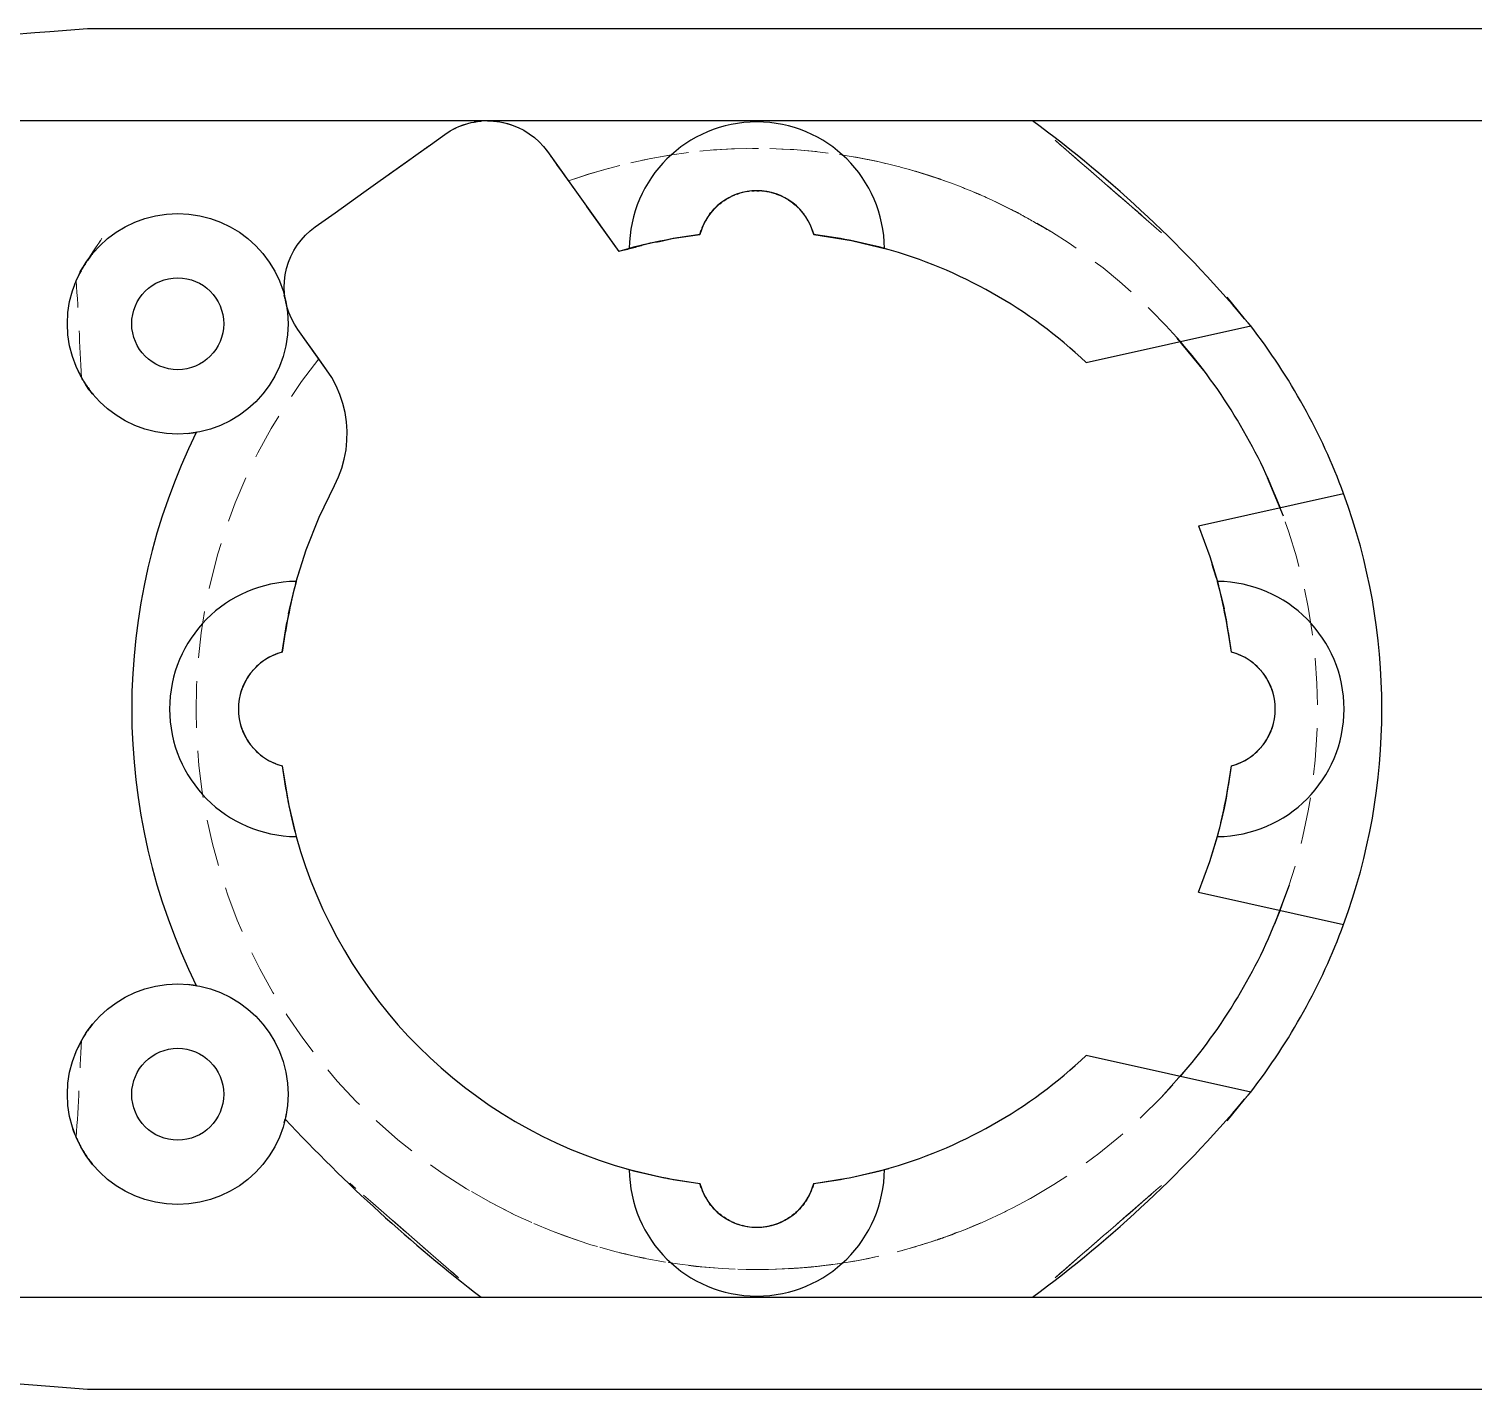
# Model space of a CAD drawing. Header units: millimetres. Extents: x -176 to 23, y -19 to 19.
# Drawn here: x -133.6 to -94.32, y -18.5 to 18.5 of the extents above; entities that cross this region are included whole.
import ezdxf

# ---------------------------------------------------------------- set-up
doc = ezdxf.new("R2010")
doc.units = ezdxf.units.MM
doc.linetypes.add('HIDDEN', pattern=[1.905, 1.27, -0.635])

msp = doc.modelspace()

# ---------------------------------------------------------------- linework, layer by layer
at = {"color": 7, "linetype": 'Continuous', "lineweight": 25}
for p, q in [((-122.01, 15.792), (-121.984, 15.805)), ((-121.741, 15.902), (-121.741, 15.902)), ((-121.3, 16), (-121.31, 15.991)), ((-114.807, 13.742), (-114.755, 13.783)), ((-114.698, 13.823), (-114.643, 13.86)), ((-114.582, 13.894), (-114.524, 13.926)), ((-114.461, 13.956), (-114.401, 13.983)), ((-114.335, 14.006), (-114.273, 14.028)), ((-114.205, 14.046), (-114.141, 14.063)), ((-114.072, 14.075), (-114.008, 14.086)), ((-113.937, 14.093), (-113.872, 14.098)), ((-113.801, 14.099), (-113.736, 14.099)), ((-113.665, 14.093), (-113.601, 14.087)), ((-113.53, 14.076), (-113.467, 14.065)), ((-113.397, 14.047), (-113.335, 14.031)), ((-113.267, 14.007), (-113.207, 13.986)), ((-113.141, 13.956), (-113.083, 13.93)), ((-113.018, 13.894), (-112.963, 13.864)), ((-112.939, 13.848), (-112.851, 13.788)), ((-112.828, 13.77), (-112.745, 13.703)), ((-115.163, 13.335), (-115.128, 13.391)), ((-115.087, 13.448), (-115.048, 13.501)), ((-115.002, 13.553), (-114.958, 13.603)), ((-114.908, 13.652), (-114.861, 13.698)), ((-125.813, 13.111), (-125.813, 13.111)), ((-115.347, 12.908), (-115.31, 13.028)), ((-115.285, 13.092), (-115.26, 13.154)), ((-115.229, 13.216), (-115.199, 13.276)), ((-112.292, 13.036), (-112.253, 12.908)), ((-115.988, 12.812), (-115.347, 12.908)), ((-117.27, 12.528), (-117.557, 12.445)), ((-132.252, 11.782), (-132.26, 11.764)), ((-132.448, 11.256), (-132.448, 11.256)), ((-126.627, 11.156), (-126.652, 11.256)), ((-126.625, 11.159), (-126.627, 11.156)), ((-126.627, 11.156), (-126.611, 11.082)), ((-126.611, 11.082), (-126.596, 11.001)), ((-104.845, 9.424), (-100.369, 10.421)), ((-101.646, 9.211), (-102.365, 10.09)), ((-131.671, 8.359), (-131.671, 8.359)), ((-129.289, 7.491), (-129.045, 7.523)), ((-129.029, 7.526), (-129.045, 7.523)), ((-128.774, 7.582), (-128.774, 7.582)), ((-99.479, 5.242), (-99.909, 6.292)), ((-101.792, 4.981), (-97.843, 5.862)), ((-126.335, 3.442), (-126.057, 4.333)), ((-126.536, 2.589), (-126.367, 3.312)), ((-101.19, 3.137), (-101.095, 2.723)), ((-101.057, 2.552), (-101.095, 2.723)), ((-126.708, 1.547), (-126.581, 2.35)), ((-100.892, 1.547), (-101.007, 2.289)), ((-127.356, 1.2), (-127.405, 1.157)), ((-127.25, 1.285), (-127.302, 1.247)), ((-127.137, 1.362), (-127.193, 1.327)), ((-127.018, 1.428), (-127.077, 1.398)), ((-126.894, 1.484), (-126.955, 1.459)), ((-126.708, 1.547), (-126.829, 1.51)), ((-100.771, 1.51), (-100.892, 1.547)), ((-100.645, 1.459), (-100.706, 1.484)), ((-100.523, 1.398), (-100.581, 1.428)), ((-100.407, 1.327), (-100.463, 1.362)), ((-100.298, 1.247), (-100.35, 1.286)), ((-100.195, 1.157), (-100.244, 1.2)), ((-127.626, 0.893), (-127.661, 0.84)), ((-127.545, 1.002), (-127.585, 0.953)), ((-127.455, 1.105), (-127.499, 1.059)), ((-100.101, 1.059), (-100.145, 1.105)), ((-100.015, 0.953), (-100.055, 1.003)), ((-99.939, 0.841), (-99.974, 0.893)), ((-127.849, 0.393), (-127.864, 0.337)), ((-127.809, 0.527), (-127.829, 0.469)), ((-127.759, 0.654), (-127.784, 0.598)), ((-127.697, 0.776), (-127.728, 0.722)), ((-99.872, 0.722), (-99.903, 0.776)), ((-99.816, 0.598), (-99.841, 0.654)), ((-99.771, 0.47), (-99.79, 0.526)), ((-99.736, 0.337), (-99.751, 0.394)), ((-127.864, -0.337), (-127.849, -0.393)), ((-99.751, -0.394), (-99.736, -0.337)), ((-127.829, -0.469), (-127.809, -0.527)), ((-127.784, -0.598), (-127.759, -0.654)), ((-127.728, -0.722), (-127.697, -0.776)), ((-99.903, -0.776), (-99.872, -0.722)), ((-99.841, -0.654), (-99.816, -0.598)), ((-99.79, -0.526), (-99.771, -0.47)), ((-127.661, -0.84), (-127.626, -0.893)), ((-127.585, -0.953), (-127.545, -1.002)), ((-127.499, -1.059), (-127.455, -1.105)), ((-127.405, -1.157), (-127.356, -1.2)), ((-100.244, -1.2), (-100.195, -1.157)), ((-100.145, -1.105), (-100.101, -1.059)), ((-100.055, -1.003), (-100.015, -0.953)), ((-99.974, -0.893), (-99.939, -0.841)), ((-127.302, -1.247), (-127.25, -1.285)), ((-127.193, -1.327), (-127.137, -1.362)), ((-127.077, -1.398), (-127.018, -1.428)), ((-126.955, -1.459), (-126.894, -1.484)), ((-126.829, -1.51), (-126.708, -1.547)), ((-126.708, -1.547), (-126.568, -2.419)), ((-101.007, -2.289), (-100.892, -1.547)), ((-100.892, -1.547), (-100.771, -1.51)), ((-100.706, -1.484), (-100.645, -1.459)), ((-100.581, -1.428), (-100.523, -1.398)), ((-100.463, -1.362), (-100.407, -1.327)), ((-100.35, -1.286), (-100.298, -1.247)), ((-126.529, -2.626), (-126.308, -3.543)), ((-101.181, -3.1), (-101.057, -2.552)), ((-101.48, -4.148), (-101.247, -3.372)), ((-101.792, -4.981), (-97.843, -5.862)), ((-99.714, -5.843), (-99.318, -4.78)), ((-129.045, -7.523), (-129.289, -7.491)), ((-129.045, -7.523), (-129.029, -7.526)), ((-132.143, -8.972), (-132.146, -8.976)), ((-100.369, -10.421), (-104.845, -9.424)), ((-102.802, -10.564), (-102.047, -9.717)), ((-126.561, -10.741), (-126.561, -10.741)), ((-126.652, -11.256), (-126.627, -11.156)), ((-126.596, -11.001), (-126.627, -11.156)), ((-117.343, -12.508), (-116.426, -12.729)), ((-111.161, -12.727), (-110.214, -12.496)), ((-131.671, -12.601), (-131.671, -12.601)), ((-116.219, -12.768), (-115.347, -12.908)), ((-115.31, -13.029), (-115.347, -12.908)), ((-112.253, -12.908), (-112.29, -13.029)), ((-112.253, -12.908), (-111.354, -12.763)), ((-115.259, -13.155), (-115.284, -13.094)), ((-115.198, -13.277), (-115.228, -13.218)), ((-115.127, -13.393), (-115.162, -13.337)), ((-112.438, -13.338), (-112.473, -13.393)), ((-112.372, -13.218), (-112.402, -13.277)), ((-112.316, -13.094), (-112.341, -13.155)), ((-115.047, -13.502), (-115.086, -13.45)), ((-114.957, -13.605), (-115, -13.557)), ((-114.859, -13.699), (-114.905, -13.655)), ((-114.753, -13.785), (-114.803, -13.745)), ((-112.797, -13.745), (-112.847, -13.785)), ((-112.694, -13.655), (-112.741, -13.699)), ((-112.6, -13.556), (-112.643, -13.605)), ((-112.515, -13.45), (-112.553, -13.502)), ((-114.641, -13.861), (-114.693, -13.826)), ((-114.522, -13.928), (-114.576, -13.898)), ((-114.398, -13.984), (-114.454, -13.959)), ((-114.27, -14.029), (-114.326, -14.01)), ((-114.136, -14.064), (-114.193, -14.05)), ((-113.407, -14.05), (-113.463, -14.064)), ((-113.274, -14.01), (-113.33, -14.029)), ((-113.146, -13.959), (-113.202, -13.984)), ((-113.024, -13.897), (-113.078, -13.928)), ((-112.907, -13.826), (-112.959, -13.861))]:
    msp.add_line(p, q, dxfattribs=at)
at = {"color": 7, "linetype": 'HIDDEN', "lineweight": 18}
for p, q in [((-121.905, 15.84), (-121.941, 15.824)), ((-104.856, 14.747), (-102.791, 12.955)), ((-117.557, 12.445), (-118.925, 14.363)), ((-103.999, 14.004), (-103.931, 13.945)), ((-112.465, 13.381), (-112.476, 13.398)), ((-132.007, 12.202), (-131.999, 12.212)), ((-132.328, 11.611), (-132.309, 11.658)), ((-101.009, 11.198), (-100.273, 10.297)), ((-125.711, 9.524), (-126.28, 10.322)), ((-125.499, 9.227), (-125.711, 9.524)), ((-132.17, 9.019), (-132.216, 9.108)), ((-97.992, 6.253), (-97.601, 5.157)), ((-99.703, -0.089), (-99.701, -0.068)), ((-97.601, -5.157), (-97.992, -6.253)), ((-132.182, -9.041), (-132.17, -9.019)), ((-132.007, -8.758), (-132.001, -8.751)), ((-132.369, -9.454), (-132.369, -9.454)), ((-100.273, -10.297), (-101.009, -11.198)), ((-132.309, -11.658), (-132.336, -11.59)), ((-121.912, -15.469), (-124.871, -12.902)), ((-122.744, -14.747), (-124.499, -13.224)), ((-120.816, -13.539), (-120.816, -13.539)), ((-103.931, -13.945), (-103.999, -14.004))]:
    msp.add_line(p, q, dxfattribs=at)
at = {"color": 7, "linetype": 'Continuous', "lineweight": 25, "flags": 128}
for points in [[(-52.5, 18.5), (-132, 18.5), (-133.03, 18.42), (-133.438, 18.388), (-134.075, 18.337)], [(-92.29, 16), (-134.5, 16)], [(-126.625, 11.159), (-126.642, 11.292), (-126.652, 11.466), (-126.645, 11.64), (-126.624, 11.813), (-126.588, 11.984), (-126.537, 12.151), (-126.472, 12.313), (-126.392, 12.468), (-126.3, 12.616), (-126.195, 12.755), (-126.078, 12.885), (-125.95, 13.004), (-125.813, 13.111), (-125.268, 13.5), (-124.878, 13.778), (-124.49, 14.055), (-124.108, 14.327), (-123.733, 14.595), (-123.367, 14.856), (-123.013, 15.108), (-122.674, 15.35), (-122.353, 15.579), (-122.284, 15.628), (-122.138, 15.723), (-122, 15.797), (-121.983, 15.805), (-121.904, 15.841), (-121.823, 15.873), (-121.741, 15.902), (-121.657, 15.927), (-121.573, 15.949), (-121.487, 15.967), (-121.401, 15.98), (-121.314, 15.991), (-121.31, 15.991)], [(-121.123, 16), (-121.14, 16), (-121.31, 15.991)], [(-121.123, 16), (-120.965, 15.994), (-120.792, 15.973), (-120.622, 15.936), (-120.455, 15.885), (-120.293, 15.82), (-120.138, 15.741), (-119.99, 15.648), (-119.85, 15.543), (-119.721, 15.426), (-119.602, 15.299), (-119.494, 15.161), (-117.557, 12.445)], [(-112.253, 12.908), (-111.225, 12.742), (-110.214, 12.496)], [(-132.178, 11.923), (-132.235, 11.819), (-132.252, 11.782)], [(-132.058, 12.122), (-132.126, 12.018), (-132.129, 12.012)], [(-126.579, 10.949), (-126.618, 11.119), (-126.642, 11.292)], [(-126.625, 11.159), (-126.618, 11.119), (-126.611, 11.082)], [(-126.328, 3.47), (-126.057, 4.333), (-125.705, 5.221), (-125.29, 6.081), (-125.18, 6.312), (-125.09, 6.551), (-125.021, 6.796), (-124.973, 7.047), (-124.947, 7.301), (-124.942, 7.556), (-124.959, 7.811), (-124.998, 8.063), (-125.057, 8.311), (-125.138, 8.553), (-125.239, 8.788), (-125.36, 9.013), (-125.499, 9.227), (-126.28, 10.322), (-126.375, 10.468), (-126.457, 10.622), (-126.525, 10.783), (-126.579, 10.949), (-126.611, 11.082)], [(-132.11, 8.92), (-132.048, 8.819), (-132.013, 8.768)], [(-101.792, 4.981), (-101.48, 4.148), (-101.272, 3.47)], [(-101.792, -4.981), (-101.48, -4.148), (-101.272, -3.47)], [(-132.058, -8.838), (-132.13, -8.949), (-132.143, -8.972)], [(-134.5, -16), (-92.29, -16)], [(-134.074, -18.338), (-133.03, -18.419), (-132, -18.5), (-52.5, -18.5)]]:
    msp.add_lwpolyline(points, dxfattribs=at)
at = {"color": 7, "linetype": 'HIDDEN', "lineweight": 18, "flags": 128}
for points in [[(-122.068, 15.762), (-122.061, 15.766), (-122.01, 15.792)], [(-121.984, 15.805), (-121.983, 15.805), (-121.941, 15.824)], [(-121.76, 15.895), (-121.741, 15.902), (-121.741, 15.902)], [(-121.741, 15.902), (-121.657, 15.927), (-121.629, 15.934)], [(-121.446, 15.973), (-121.401, 15.981), (-121.391, 15.982)], [(-123.827, 14.528), (-123.418, 14.819), (-122.842, 15.231), (-122.284, 15.628)], [(-105.688, 15.469), (-105.551, 15.35), (-105.469, 15.279)], [(-114.755, 13.783), (-114.75, 13.788), (-114.698, 13.823)], [(-114.643, 13.86), (-114.637, 13.863), (-114.582, 13.894)], [(-114.524, 13.926), (-114.519, 13.929), (-114.461, 13.956)], [(-114.401, 13.983), (-114.395, 13.985), (-114.335, 14.006)], [(-114.273, 14.028), (-114.268, 14.03), (-114.205, 14.046)], [(-114.141, 14.063), (-114.136, 14.064), (-114.072, 14.075)], [(-114.008, 14.086), (-114.003, 14.087), (-113.937, 14.093)], [(-113.872, 14.098), (-113.868, 14.099), (-113.801, 14.099)], [(-113.736, 14.099), (-113.732, 14.099), (-113.665, 14.093)], [(-113.601, 14.087), (-113.597, 14.087), (-113.53, 14.076)], [(-113.467, 14.065), (-113.464, 14.064), (-113.397, 14.047)], [(-113.335, 14.031), (-113.332, 14.03), (-113.267, 14.007)], [(-113.207, 13.986), (-113.205, 13.985), (-113.141, 13.956)], [(-113.083, 13.93), (-113.081, 13.929), (-113.018, 13.894)], [(-115.128, 13.391), (-115.124, 13.399), (-115.087, 13.448)], [(-115.048, 13.501), (-115.043, 13.508), (-115.002, 13.553)], [(-114.958, 13.603), (-114.953, 13.609), (-114.908, 13.652)], [(-114.861, 13.698), (-114.855, 13.703), (-114.807, 13.742)], [(-115.31, 13.028), (-115.307, 13.037), (-115.285, 13.092)], [(-115.26, 13.154), (-115.256, 13.163), (-115.229, 13.216)], [(-115.199, 13.276), (-115.195, 13.284), (-115.163, 13.335)], [(-112.305, 13.066), (-112.293, 13.037), (-112.292, 13.036)], [(-132.129, 12.012), (-132.147, 11.979), (-132.178, 11.923)], [(-132.252, 11.782), (-132.268, 11.747), (-132.309, 11.658)], [(-132.17, 9.019), (-132.147, 8.981), (-132.11, 8.92)], [(-101.095, 2.723), (-101.225, 3.295), (-101.48, 4.148)], [(-126.367, 3.312), (-126.342, 3.421), (-126.335, 3.442)], [(-126.506, 2.748), (-126.506, 2.748), (-126.557, 2.49), (-126.593, 2.289), (-126.593, 2.289)], [(-126.581, 2.35), (-126.559, 2.491), (-126.536, 2.589)], [(-101.007, 2.289), (-101.029, 2.427), (-101.057, 2.552)], [(-127.302, 1.247), (-127.308, 1.243), (-127.356, 1.2)], [(-127.193, 1.327), (-127.199, 1.324), (-127.25, 1.285)], [(-127.077, 1.398), (-127.084, 1.395), (-127.137, 1.362)], [(-126.955, 1.459), (-126.963, 1.456), (-127.018, 1.428)], [(-126.829, 1.51), (-126.837, 1.507), (-126.894, 1.484)], [(-100.706, 1.484), (-100.763, 1.507), (-100.771, 1.51)], [(-100.581, 1.428), (-100.637, 1.456), (-100.645, 1.459)], [(-100.463, 1.362), (-100.516, 1.395), (-100.523, 1.398)], [(-100.35, 1.286), (-100.401, 1.324), (-100.407, 1.327)], [(-100.244, 1.2), (-100.292, 1.243), (-100.298, 1.247)], [(-127.661, 0.84), (-127.663, 0.837), (-127.697, 0.776)], [(-127.585, 0.953), (-127.588, 0.95), (-127.626, 0.893)], [(-127.499, 1.059), (-127.503, 1.055), (-127.545, 1.002)], [(-127.405, 1.157), (-127.409, 1.153), (-127.455, 1.105)], [(-100.145, 1.105), (-100.191, 1.153), (-100.195, 1.157)], [(-100.055, 1.003), (-100.097, 1.055), (-100.101, 1.059)], [(-99.974, 0.893), (-100.012, 0.95), (-100.015, 0.953)], [(-99.903, 0.776), (-99.937, 0.837), (-99.939, 0.841)], [(-127.829, 0.469), (-127.83, 0.468), (-127.849, 0.393)], [(-127.784, 0.598), (-127.785, 0.595), (-127.809, 0.527)], [(-127.728, 0.722), (-127.729, 0.719), (-127.759, 0.654)], [(-99.841, 0.654), (-99.871, 0.719), (-99.872, 0.722)], [(-99.79, 0.526), (-99.815, 0.595), (-99.816, 0.598)], [(-99.751, 0.394), (-99.77, 0.468), (-99.771, 0.47)], [(-127.868, 0.316), (-127.887, 0.203), (-127.899, 0.068)], [(-99.701, 0.068), (-99.713, 0.203), (-99.732, 0.316)], [(-127.849, -0.393), (-127.83, -0.468), (-127.829, -0.469)], [(-127.809, -0.527), (-127.785, -0.595), (-127.784, -0.598)], [(-127.759, -0.654), (-127.729, -0.719), (-127.728, -0.722)], [(-127.697, -0.776), (-127.663, -0.837), (-127.661, -0.84)], [(-99.939, -0.841), (-99.937, -0.837), (-99.903, -0.776)], [(-99.872, -0.722), (-99.871, -0.719), (-99.841, -0.654)], [(-99.816, -0.598), (-99.815, -0.595), (-99.79, -0.526)], [(-99.771, -0.47), (-99.77, -0.468), (-99.751, -0.394)], [(-127.626, -0.893), (-127.588, -0.95), (-127.585, -0.953)], [(-127.545, -1.002), (-127.503, -1.055), (-127.499, -1.059)], [(-127.455, -1.105), (-127.409, -1.153), (-127.405, -1.157)], [(-100.195, -1.157), (-100.191, -1.153), (-100.145, -1.105)], [(-100.101, -1.059), (-100.097, -1.055), (-100.055, -1.003)], [(-100.015, -0.953), (-100.012, -0.95), (-99.974, -0.893)], [(-127.356, -1.2), (-127.308, -1.243), (-127.302, -1.247)], [(-127.25, -1.285), (-127.199, -1.324), (-127.193, -1.327)], [(-127.137, -1.362), (-127.084, -1.395), (-127.077, -1.398)], [(-127.018, -1.428), (-126.963, -1.456), (-126.955, -1.459)], [(-126.894, -1.484), (-126.837, -1.507), (-126.829, -1.51)], [(-100.771, -1.51), (-100.763, -1.507), (-100.706, -1.484)], [(-100.645, -1.459), (-100.637, -1.456), (-100.581, -1.428)], [(-100.523, -1.398), (-100.516, -1.395), (-100.463, -1.362)], [(-100.407, -1.327), (-100.401, -1.324), (-100.35, -1.286)], [(-100.298, -1.247), (-100.292, -1.243), (-100.244, -1.2)], [(-101.307, -3.584), (-101.269, -3.459), (-101.227, -3.295), (-101.127, -2.889), (-101.083, -2.694), (-101.031, -2.426), (-100.991, -2.201), (-100.991, -2.201)], [(-101.057, -2.552), (-101.029, -2.427), (-101.007, -2.289)], [(-126.568, -2.419), (-126.547, -2.553), (-126.529, -2.626)], [(-101.247, -3.372), (-101.225, -3.295), (-101.181, -3.1)], [(-132.143, -8.972), (-132.148, -8.98), (-132.17, -9.019)], [(-116.426, -12.729), (-116.353, -12.747), (-116.219, -12.768)], [(-111.354, -12.763), (-111.225, -12.742), (-111.161, -12.727)], [(-115.284, -13.094), (-115.307, -13.037), (-115.31, -13.029)], [(-115.228, -13.218), (-115.256, -13.163), (-115.259, -13.155)], [(-115.162, -13.337), (-115.195, -13.284), (-115.198, -13.277)], [(-112.402, -13.277), (-112.405, -13.284), (-112.438, -13.338)], [(-112.341, -13.155), (-112.344, -13.163), (-112.372, -13.218)], [(-112.29, -13.029), (-112.293, -13.037), (-112.316, -13.094)], [(-115.086, -13.45), (-115.124, -13.399), (-115.127, -13.393)], [(-115, -13.557), (-115.043, -13.508), (-115.047, -13.502)], [(-114.905, -13.655), (-114.953, -13.609), (-114.957, -13.605)], [(-114.803, -13.745), (-114.855, -13.703), (-114.859, -13.699)], [(-112.741, -13.699), (-112.745, -13.703), (-112.797, -13.745)], [(-112.643, -13.605), (-112.647, -13.609), (-112.694, -13.655)], [(-112.553, -13.502), (-112.557, -13.508), (-112.6, -13.556)], [(-112.473, -13.393), (-112.476, -13.399), (-112.515, -13.45)], [(-114.693, -13.826), (-114.75, -13.788), (-114.753, -13.785)], [(-114.576, -13.898), (-114.637, -13.863), (-114.641, -13.861)], [(-114.454, -13.959), (-114.519, -13.929), (-114.522, -13.928)], [(-114.326, -14.01), (-114.395, -13.985), (-114.398, -13.984)], [(-114.193, -14.05), (-114.268, -14.03), (-114.27, -14.029)], [(-113.33, -14.029), (-113.332, -14.03), (-113.407, -14.05)], [(-113.202, -13.984), (-113.205, -13.985), (-113.274, -14.01)], [(-113.078, -13.928), (-113.081, -13.929), (-113.146, -13.959)], [(-112.959, -13.861), (-112.963, -13.863), (-113.024, -13.897)], [(-112.847, -13.785), (-112.85, -13.788), (-112.907, -13.826)], [(-122.131, -15.279), (-122.049, -15.35), (-121.912, -15.469)], [(-105.469, -15.279), (-105.551, -15.35), (-105.688, -15.469)]]:
    msp.add_lwpolyline(points, dxfattribs=at)
at = {"color": 7, "linetype": 'Continuous', "lineweight": 25}
for centre, radius in [((-129.55, 10.48), 3), ((-129.55, 10.48), 1.25), ((-129.55, -10.48), 3), ((-129.55, -10.48), 1.25)]:
    msp.add_circle(centre, radius, dxfattribs=at)
at = {"color": 7, "linetype": 'HIDDEN', "lineweight": 18}
for centre, radius, start, end in [((-121.365, 14.616), 1.338, 108.0246, 113.8086), ((-121.128, 14.181), 1.819, 87.4268, 95.8115), ((-121.121, 14.005), 1.995, 60.4767, 87.658), ((-113.8, 0), 15.25, 75.5299, 109.6372), ((-113.8, 0), 15.25, 40.9506, 109.6372), ((-113.654, 0.422), 14.804, 61.0005, 73.5733), ((-113.649, 12.627), 1.404, 33.289, 48.8902), ((-114.319, 2.137), 10.805, 99.0843, 107.4397), ((-130.602, 11.234), 1.705, 140.6197, 148.6101), ((-273.374, 2.912), 141.336, 2.47651, 3.548), ((-113.8, 0), 15.25, 141.3548, 319.0494), ((-131.213, 9.305), 0.963, 213.8597, 218.9727), ((-113.8, 0), 15.25, 338.951, 21.049), ((-257.884, -3.727), 125.825, 356.38595, 357.58954), ((-130.698, -9.66), 1.589, 140.4308, 148.8356), ((-129.759, -10.593), 2.763, 202.6728, 218.2363), ((-113.802, -0.007), 15.243, 239.4077, 275.7547), ((-113.88, 0.216), 15.478, 288.8113, 298.9705), ((-113.802, -12.559), 1.541, 258.1673, 272.5357), ((-113.8, 0), 15.25, 277.7838, 286.3106)]:
    msp.add_arc(centre, radius, start, end, dxfattribs=at)
at = {"color": 7, "linetype": 'Continuous', "lineweight": 25}
for centre, radius, start, end in [((-113.8, 12.5), 3.47, 0.4683, 179.5317), ((-126.539, -11.46), 34.112, 39.8997, 53.6086), ((-113.8, 12.499), 1.6, 14.7811, 165.2189), ((-113.223, -2.923), 15.973, 97.641, 104.6752), ((-114.052, -1.275), 14.296, 74.9119, 82.772), ((-113.8, 0), 13, 46.4609, 74.5193), ((-113.798, 0.001), 16.997, 20.1688, 37.8097), ((-113.8, 0), 15.25, 21.0491, 40.9506), ((-113.8, 0), 17, 153.7354, 206.2646), ((-113.8, 0), 17, 339.8298, 20.1702), ((-126.3, 0), 3.47, 90.4684, 269.5316), ((-109.437, -0.861), 17.438, 165.6208, 172.0633), ((-117.739, -0.777), 17.006, 7.8548, 14.4612), ((-101.3, 0), 3.47, 270.4683, 89.5317), ((-126.299, 0), 1.6, 104.7773, 255.2227), ((-101.301, 0), 1.6, 284.778, 75.222), ((-111.946, 0.366), 14.885, 187.3836, 194.9324), ((-117.739, 0.777), 17.006, 345.5388, 352.1452), ((-113.8, 0), 13, 195.4807, 254.5193), ((-113.8, 0), 15.25, 319.0496, 338.9507), ((-113.798, -0.001), 16.997, 322.1903, 339.8312), ((-113.8, 0), 13, 285.4807, 313.5391), ((-126.539, 11.46), 34.112, 306.3914, 320.1003), ((-94.435, 18.897), 44.04, 223.0328, 232.4105), ((-113.8, -12.5), 3.47, 180.4684, 359.5316), ((-113.434, 1.855), 14.886, 255.0678, 262.616), ((-114.07, 1.371), 14.394, 277.2545, 285.0615), ((-113.8, -12.499), 1.6, 194.7778, 345.2222)]:
    msp.add_arc(centre, radius, start, end, dxfattribs=at)
at = {"color": 7, "linetype": 'HIDDEN', "lineweight": 18}
for points, knots in [([(-121.987, 15.803), (-122.014, 15.79), (-122.052, 15.771), (-122.066, 15.763), (-122.109, 15.739), (-122.138, 15.723)], [0, 0, 0, 0, 0.438159, 0.628449, 1, 1, 1, 1]), ([(-121.709, 15.912), (-121.72, 15.908), (-121.754, 15.898), (-121.82, 15.873), (-121.787, 15.885), (-121.76, 15.895)], [0, 0, 0, 0, 0.087191, 0.261562, 1, 1, 1, 1]), ([(-121.629, 15.934), (-121.635, 15.933), (-121.642, 15.931), (-121.583, 15.946), (-121.572, 15.949)], [0, 0, 0, 0, 0.82233, 1, 1, 1, 1]), ([(-121.487, 15.967), (-121.472, 15.969), (-121.368, 15.986), (-121.428, 15.976), (-121.48, 15.968)], [0, 0, 0, 0, 0.138725, 1, 1, 1, 1]), ([(-121.312, 15.991), (-121.314, 15.991), (-121.315, 15.991), (-121.311, 15.991), (-121.39, 15.982), (-121.391, 15.982), (-121.391, 15.982)], [0, 0, 0, 0, 0.3430782, 0.4138701, 0.5697743, 1, 1, 1, 1]), ([(-121.047, 15.998), (-120.902, 15.993), (-120.753, 15.987), (-121.349, 16.01), (-121.2, 16.004), (-121.055, 15.999)], [0, 0, 0, 0, 0.4930314, 0.5067969, 1, 1, 1, 1]), ([(-122.993, 15.123), (-122.959, 15.147), (-122.893, 15.194), (-122.892, 15.194), (-122.753, 15.293), (-122.712, 15.323)], [0, 0, 0, 0, 0.42091, 0.825851, 1, 1, 1, 1]), ([(-105.688, 15.469), (-104.357, 14.314), (-101.723, 12.028), (-104.229, 14.203), (-105.469, 15.279)], [0, 0, 0, 0, 0.5052356, 1, 1, 1, 1]), ([(-119.537, 15.216), (-119.522, 15.196), (-119.386, 15.023), (-119.564, 15.257), (-118.537, 13.818), (-118.19, 13.333)], [0, 0, 0, 0, 0.0782629, 0.6892845, 1, 1, 1, 1]), ([(-123.736, 14.593), (-123.783, 14.559), (-123.856, 14.507), (-123.811, 14.539), (-123.796, 14.55)], [0, 0, 0, 0, 0.649155, 1, 1, 1, 1]), ([(-108.789, 14.403), (-108.784, 14.401), (-108.775, 14.398), (-109.309, 14.575), (-109.534, 14.641), (-109.778, 14.708), (-109.989, 14.766)], [0, 0, 0, 0, 0.364411, 0.735099, 0.770037, 1, 1, 1, 1]), ([(-107.713, 13.982), (-107.738, 13.993), (-107.791, 14.015), (-108.065, 14.127), (-108.205, 14.184)], [0, 0, 0, 0, 0.489527, 1, 1, 1, 1]), ([(-112.726, 13.685), (-112.726, 13.685), (-112.726, 13.685), (-112.747, 13.705), (-112.741, 13.699), (-112.795, 13.744), (-112.854, 13.79), (-112.848, 13.786), (-112.91, 13.828), (-112.966, 13.866), (-112.96, 13.862), (-113.026, 13.899), (-113.085, 13.931), (-113.079, 13.928), (-113.147, 13.959), (-113.208, 13.986), (-113.203, 13.985), (-113.274, 14.01), (-113.336, 14.031), (-113.331, 14.03), (-113.403, 14.049), (-113.467, 14.065), (-113.463, 14.064), (-113.536, 14.077), (-113.6, 14.087), (-113.597, 14.087), (-113.671, 14.094), (-113.735, 14.099), (-113.733, 14.099), (-113.806, 14.099), (-113.871, 14.098), (-113.869, 14.099), (-113.942, 14.093), (-114.005, 14.087), (-114.004, 14.087), (-114.076, 14.075), (-114.139, 14.064), (-114.139, 14.064), (-114.209, 14.046), (-114.27, 14.029), (-114.27, 14.03), (-114.338, 14.006), (-114.397, 13.984), (-114.399, 13.984), (-114.464, 13.954), (-114.52, 13.928), (-114.523, 13.928), (-114.585, 13.893), (-114.639, 13.862), (-114.641, 13.861), (-114.7, 13.821), (-114.751, 13.787), (-114.754, 13.785), (-114.809, 13.74), (-114.856, 13.702), (-114.86, 13.699), (-114.911, 13.65), (-114.954, 13.608), (-114.958, 13.605), (-115.004, 13.552), (-115.043, 13.507), (-115.047, 13.502), (-115.089, 13.446), (-115.124, 13.398), (-115.128, 13.393), (-115.165, 13.333), (-115.195, 13.283), (-115.199, 13.277), (-115.231, 13.214), (-115.256, 13.162), (-115.26, 13.155), (-115.286, 13.091), (-115.311, 13.025), (-115.307, 13.038), (-115.318, 13.004), (-115.322, 12.992)], [0, 0, 0, 0, 0.005432, 0.011027, 0.013511, 0.034528, 0.054011, 0.058639, 0.077285, 0.095639, 0.100669, 0.118978, 0.137543, 0.142894, 0.161049, 0.179574, 0.185023, 0.203226, 0.221615, 0.227172, 0.245504, 0.263617, 0.269285, 0.287547, 0.305635, 0.31141, 0.329646, 0.347663, 0.353531, 0.371768, 0.389684, 0.395627, 0.413854, 0.431689, 0.437723, 0.455922, 0.47369, 0.479801, 0.498022, 0.515682, 0.521839, 0.540109, 0.557626, 0.56386, 0.582129, 0.599559, 0.605843, 0.624099, 0.641461, 0.647876, 0.66599, 0.683392, 0.689883, 0.708042, 0.725332, 0.731809, 0.750078, 0.767162, 0.77376, 0.791944, 0.809032, 0.815691, 0.833882, 0.850874, 0.857586, 0.87576, 0.892692, 0.899467, 0.917752, 0.934496, 0.941314, 0.95958, 0.976236, 0.990933, 1, 1, 1, 1]), ([(-105.827, 12.999), (-106.046, 13.125), (-106.397, 13.326), (-106.824, 13.562), (-106.612, 13.453), (-107.113, 13.704), (-107.083, 13.688), (-107.053, 13.673)], [0, 0, 0, 0, 0.355725, 0.569748, 0.73076, 0.737753, 1, 1, 1, 1]), ([(-132.081, 12.085), (-132.068, 12.105), (-131.307, 13.267), (-131.661, 12.728), (-132.009, 12.198)], [0, 0, 0, 0, 0.016744, 1, 1, 1, 1]), ([(-112.292, 13.035), (-112.292, 13.035), (-112.297, 13.051), (-112.285, 13.014), (-112.315, 13.093), (-112.328, 13.124), (-112.332, 13.133)], [0, 0, 0, 0, 0.002364, 0.30635, 0.788787, 1, 1, 1, 1]), ([(-116.939, 12.61), (-116.901, 12.62), (-116.707, 12.673), (-116.608, 12.695), (-116.562, 12.703), (-116.56, 12.703)], [0, 0, 0, 0, 0.190878, 0.981861, 1, 1, 1, 1]), ([(-115.861, 12.835), (-116.062, 12.803), (-116.276, 12.769), (-116.026, 12.806), (-116.001, 12.81), (-115.988, 12.812)], [0, 0, 0, 0, 0.890825, 0.949258, 1, 1, 1, 1]), ([(-116.214, 12.769), (-116.171, 12.779), (-116.017, 12.812), (-115.949, 12.822), (-115.9, 12.829)], [0, 0, 0, 0, 0.278271, 1, 1, 1, 1]), ([(-132.224, 11.834), (-132.192, 11.895), (-132.154, 11.968), (-132.144, 11.987), (-132.142, 11.99)], [0, 0, 0, 0, 0.8453783, 1, 1, 1, 1]), ([(-132.26, 11.764), (-132.259, 11.768), (-132.257, 11.772), (-132.272, 11.74), (-132.274, 11.736)], [0, 0, 0, 0, 0.8726615, 1, 1, 1, 1]), ([(-132.017, 8.775), (-132.019, 8.778), (-132.033, 8.801), (-132.064, 8.848), (-132.09, 8.888)], [0, 0, 0, 0, 0.142486, 1, 1, 1, 1]), ([(-126.285, 3.607), (-126.303, 3.549), (-126.35, 3.4), (-126.301, 3.573), (-126.465, 2.92), (-126.506, 2.751), (-126.506, 2.751)], [0, 0, 0, 0, 0.202249, 0.516137, 0.999078, 1, 1, 1, 1]), ([(-101.245, 3.363), (-101.239, 3.342), (-101.222, 3.287), (-101.195, 3.175), (-101.199, 3.176), (-101.191, 3.142), (-101.19, 3.137)], [0, 0, 0, 0, 0.249984, 0.632299, 0.946216, 1, 1, 1, 1]), ([(-126.792, 1.522), (-126.805, 1.518), (-126.839, 1.507), (-126.825, 1.511), (-126.892, 1.486), (-126.956, 1.459), (-126.962, 1.456), (-127.015, 1.43), (-127.078, 1.398), (-127.083, 1.395), (-127.134, 1.364), (-127.195, 1.327), (-127.198, 1.324), (-127.247, 1.288), (-127.304, 1.246), (-127.306, 1.244), (-127.353, 1.203), (-127.407, 1.156), (-127.408, 1.154), (-127.451, 1.11), (-127.501, 1.057), (-127.501, 1.057), (-127.541, 1.008), (-127.587, 0.951), (-127.586, 0.951), (-127.622, 0.9), (-127.663, 0.838), (-127.662, 0.839), (-127.694, 0.783), (-127.73, 0.719), (-127.728, 0.721), (-127.755, 0.663), (-127.786, 0.595), (-127.784, 0.598), (-127.806, 0.536), (-127.831, 0.466), (-127.829, 0.471), (-127.849, 0.396), (-127.865, 0.333), (-127.864, 0.338), (-127.867, 0.317), (-127.868, 0.316), (-127.868, 0.316)], [0, 0, 0, 0, 0.0177926, 0.0444266, 0.0760783, 0.1103356, 0.1224698, 0.1542138, 0.1886188, 0.2004622, 0.2324293, 0.2668848, 0.2785386, 0.3105993, 0.3452026, 0.3565494, 0.3887705, 0.4235034, 0.4346254, 0.4674273, 0.5019276, 0.5127629, 0.5446852, 0.5801966, 0.5904018, 0.6233104, 0.6583588, 0.6686062, 0.702024, 0.7366555, 0.7465532, 0.7805269, 0.8151213, 0.8248403, 0.8611585, 0.894022, 0.9033814, 0.9399187, 0.9811094, 0.9845248, 0.9922822, 1, 1, 1, 1]), ([(-99.732, 0.316), (-99.732, 0.316), (-99.732, 0.316), (-99.736, 0.338), (-99.735, 0.332), (-99.752, 0.399), (-99.771, 0.471), (-99.769, 0.466), (-99.794, 0.536), (-99.816, 0.598), (-99.814, 0.594), (-99.845, 0.662), (-99.872, 0.721), (-99.87, 0.719), (-99.906, 0.784), (-99.938, 0.839), (-99.937, 0.838), (-99.978, 0.899), (-100.014, 0.951), (-100.013, 0.951), (-100.059, 1.008), (-100.099, 1.057), (-100.099, 1.057), (-100.149, 1.11), (-100.192, 1.154), (-100.193, 1.156), (-100.247, 1.203), (-100.294, 1.244), (-100.296, 1.246), (-100.353, 1.288), (-100.402, 1.324), (-100.405, 1.327), (-100.466, 1.364), (-100.517, 1.395), (-100.522, 1.398), (-100.585, 1.43), (-100.638, 1.456), (-100.644, 1.459), (-100.708, 1.486), (-100.775, 1.511), (-100.761, 1.507), (-100.795, 1.518), (-100.809, 1.522)], [0, 0, 0, 0, 0.008059, 0.016316, 0.02014, 0.06084, 0.096823, 0.105719, 0.140385, 0.174665, 0.184243, 0.21854, 0.252814, 0.26283, 0.297314, 0.330988, 0.341313, 0.37582, 0.409137, 0.41968, 0.454531, 0.487229, 0.498005, 0.532749, 0.56521, 0.576454, 0.610668, 0.643425, 0.654914, 0.689282, 0.72159, 0.733177, 0.767757, 0.799593, 0.811374, 0.845973, 0.877547, 0.889589, 0.924148, 0.955486, 0.981989, 1, 1, 1, 1]), ([(-127.899, -0.011), (-127.898, -0.016), (-127.898, -0.027), (-127.9, -0.056), (-127.899, -0.068), (-127.899, -0.068)], [0, 0, 0, 0, 0.510245, 0.99849, 1, 1, 1, 1]), ([(-127.897, -0.092), (-127.895, -0.105), (-127.892, -0.143), (-127.889, -0.204), (-127.876, -0.264), (-127.863, -0.34), (-127.865, -0.334), (-127.846, -0.406), (-127.829, -0.471), (-127.831, -0.466), (-127.806, -0.536), (-127.784, -0.598), (-127.786, -0.595), (-127.755, -0.663), (-127.728, -0.721), (-127.73, -0.719), (-127.694, -0.783), (-127.662, -0.839), (-127.663, -0.838), (-127.622, -0.9), (-127.586, -0.951), (-127.587, -0.951), (-127.541, -1.008), (-127.501, -1.057), (-127.501, -1.057), (-127.451, -1.11), (-127.408, -1.154), (-127.407, -1.156), (-127.353, -1.203), (-127.306, -1.244), (-127.304, -1.246), (-127.247, -1.288), (-127.198, -1.324), (-127.195, -1.327), (-127.134, -1.364), (-127.083, -1.395), (-127.078, -1.398), (-127.015, -1.43), (-126.962, -1.456), (-126.956, -1.459), (-126.892, -1.486), (-126.825, -1.511), (-126.839, -1.507), (-126.805, -1.518), (-126.792, -1.522)], [0, 0, 0, 0, 0.018663, 0.054046, 0.088199, 0.11787, 0.125035, 0.155183, 0.188024, 0.196436, 0.225975, 0.258618, 0.267354, 0.298448, 0.328984, 0.33788, 0.369008, 0.399044, 0.408255, 0.439757, 0.469336, 0.478508, 0.510427, 0.539119, 0.548858, 0.579868, 0.60935, 0.619347, 0.650566, 0.679527, 0.689725, 0.720828, 0.749644, 0.760119, 0.791088, 0.819821, 0.830466, 0.86139, 0.889922, 0.900828, 0.931619, 0.960069, 0.984008, 1, 1, 1, 1]), ([(-100.809, -1.522), (-100.795, -1.518), (-100.761, -1.507), (-100.775, -1.511), (-100.708, -1.486), (-100.644, -1.459), (-100.638, -1.456), (-100.585, -1.43), (-100.522, -1.398), (-100.517, -1.395), (-100.466, -1.364), (-100.405, -1.327), (-100.402, -1.324), (-100.353, -1.288), (-100.296, -1.246), (-100.294, -1.244), (-100.247, -1.203), (-100.193, -1.156), (-100.192, -1.154), (-100.149, -1.11), (-100.099, -1.057), (-100.099, -1.057), (-100.059, -1.008), (-100.013, -0.951), (-100.014, -0.951), (-99.978, -0.899), (-99.937, -0.838), (-99.938, -0.839), (-99.906, -0.784), (-99.87, -0.719), (-99.872, -0.721), (-99.845, -0.662), (-99.814, -0.594), (-99.816, -0.598), (-99.794, -0.536), (-99.769, -0.466), (-99.771, -0.471), (-99.754, -0.407), (-99.735, -0.334), (-99.737, -0.34), (-99.723, -0.261), (-99.712, -0.209), (-99.707, -0.131), (-99.705, -0.104), (-99.703, -0.089)], [0, 0, 0, 0, 0.016022, 0.039598, 0.067475, 0.098218, 0.10893, 0.137017, 0.167795, 0.178275, 0.206594, 0.237356, 0.247663, 0.276403, 0.306976, 0.317196, 0.346336, 0.376771, 0.386773, 0.415649, 0.446556, 0.456142, 0.485229, 0.516231, 0.52561, 0.555247, 0.585943, 0.595128, 0.625083, 0.655759, 0.664669, 0.695158, 0.725667, 0.734187, 0.764682, 0.795519, 0.803433, 0.835442, 0.865517, 0.872855, 0.905862, 0.936866, 0.964964, 1, 1, 1, 1]), ([(-132.146, -8.976), (-132.144, -8.973), (-132.142, -8.97), (-132.149, -8.982), (-132.15, -8.983)], [0, 0, 0, 0, 0.905865, 1, 1, 1, 1]), ([(-132.279, -11.723), (-132.285, -11.711), (-132.299, -11.681), (-132.331, -11.615), (-132.258, -11.767), (-132.253, -11.778)], [0, 0, 0, 0, 0.362096, 0.955878, 1, 1, 1, 1]), ([(-132.161, -11.954), (-132.156, -11.963), (-132.126, -12.017), (-132.131, -12.008), (-132.135, -12.001)], [0, 0, 0, 0, 0.166669, 1, 1, 1, 1]), ([(-132.022, -12.177), (-132.042, -12.148), (-132.089, -12.078), (-131.998, -12.213), (-132.001, -12.21), (-132.001, -12.209)], [0, 0, 0, 0, 0.316253, 0.759841, 1, 1, 1, 1]), ([(-103.999, -14.004), (-103.576, -13.636), (-103.109, -13.231), (-103.005, -13.141), (-102.118, -12.371), (-103.576, -13.636), (-104.856, -14.747)], [0, 0, 0, 0, 0.374557, 0.412543, 0.48374, 1, 1, 1, 1]), ([(-124.848, -12.922), (-124.856, -12.914), (-124.911, -12.867), (-124.802, -12.961), (-124.71, -13.041)], [0, 0, 0, 0, 0.161127, 1, 1, 1, 1]), ([(-116.502, -12.715), (-116.471, -12.722), (-116.423, -12.732), (-116.246, -12.764), (-116.185, -12.775)], [0, 0, 0, 0, 0.656665, 1, 1, 1, 1]), ([(-115.322, -12.992), (-115.317, -13.005), (-115.307, -13.039), (-115.311, -13.025), (-115.286, -13.092), (-115.259, -13.156), (-115.256, -13.162), (-115.23, -13.215), (-115.198, -13.278), (-115.195, -13.283), (-115.164, -13.334), (-115.127, -13.395), (-115.124, -13.398), (-115.088, -13.447), (-115.046, -13.504), (-115.044, -13.506), (-115.004, -13.553), (-114.956, -13.607), (-114.954, -13.608), (-114.91, -13.651), (-114.857, -13.701), (-114.857, -13.701), (-114.808, -13.741), (-114.751, -13.787), (-114.751, -13.786), (-114.699, -13.822), (-114.638, -13.863), (-114.639, -13.862), (-114.584, -13.894), (-114.519, -13.93), (-114.521, -13.928), (-114.462, -13.955), (-114.394, -13.986), (-114.398, -13.984), (-114.336, -14.006), (-114.266, -14.031), (-114.271, -14.029), (-114.198, -14.049), (-114.133, -14.065), (-114.138, -14.064), (-114.119, -14.067), (-114.119, -14.067), (-114.118, -14.067)], [0, 0, 0, 0, 0.017666, 0.044498, 0.076098, 0.11056, 0.122702, 0.154572, 0.189052, 0.20103, 0.233416, 0.26767, 0.279389, 0.31161, 0.34622, 0.357685, 0.390018, 0.424876, 0.435943, 0.468609, 0.50336, 0.514255, 0.547398, 0.582014, 0.592677, 0.62606, 0.660707, 0.670999, 0.704465, 0.739347, 0.749276, 0.783479, 0.818017, 0.827696, 0.8623, 0.896947, 0.905787, 0.940684, 0.982964, 0.986026, 0.993077, 1, 1, 1, 1]), ([(-113.705, -14.096), (-113.692, -14.095), (-113.664, -14.093), (-113.593, -14.088), (-113.536, -14.076), (-113.46, -14.063), (-113.466, -14.065), (-113.393, -14.046), (-113.329, -14.029), (-113.334, -14.031), (-113.264, -14.006), (-113.202, -13.984), (-113.206, -13.986), (-113.138, -13.955), (-113.079, -13.928), (-113.081, -13.93), (-113.016, -13.894), (-112.961, -13.862), (-112.962, -13.863), (-112.901, -13.822), (-112.849, -13.786), (-112.849, -13.787), (-112.792, -13.741), (-112.743, -13.701), (-112.743, -13.701), (-112.69, -13.651), (-112.646, -13.608), (-112.644, -13.607), (-112.597, -13.553), (-112.556, -13.506), (-112.554, -13.504), (-112.511, -13.447), (-112.476, -13.398), (-112.473, -13.395), (-112.436, -13.334), (-112.405, -13.283), (-112.402, -13.278), (-112.37, -13.215), (-112.344, -13.162), (-112.341, -13.156), (-112.314, -13.092), (-112.289, -13.025), (-112.293, -13.039), (-112.283, -13.005), (-112.278, -12.992)], [0, 0, 0, 0, 0.024513, 0.056246, 0.088407, 0.120205, 0.127219, 0.158484, 0.189789, 0.197833, 0.228802, 0.259747, 0.268285, 0.299188, 0.329777, 0.338778, 0.369781, 0.399929, 0.409051, 0.440407, 0.469904, 0.479377, 0.510345, 0.539945, 0.549842, 0.580551, 0.610182, 0.620191, 0.65118, 0.680254, 0.69045, 0.721595, 0.750274, 0.76059, 0.791607, 0.820184, 0.830882, 0.861737, 0.890244, 0.901105, 0.931931, 0.960197, 0.984198, 1, 1, 1, 1]), ([(-105.469, -15.279), (-104.219, -14.194), (-101.693, -12.002), (-104.347, -14.305), (-105.688, -15.469)], [0, 0, 0, 0, 0.494807, 1, 1, 1, 1]), ([(-113.734, -14.099), (-113.734, -14.099), (-113.734, -14.099), (-113.732, -14.099), (-113.732, -14.099), (-113.732, -14.099)], [0, 0, 0, 0, 0.4278823, 0.8758364, 1, 1, 1, 1]), ([(-109.517, -14.636), (-109.345, -14.583), (-109.139, -14.518), (-108.467, -14.295), (-108.464, -14.276), (-108.29, -14.213), (-108.18, -14.174)], [0, 0, 0, 0, 0.2540983, 0.3038337, 0.5583806, 1, 1, 1, 1]), ([(-117.397, -14.82), (-117.387, -14.822), (-117.369, -14.826), (-117.35, -14.83), (-117.341, -14.832)], [0, 0, 0, 0, 0.502391, 1, 1, 1, 1]), ([(-112.925, -15.223), (-112.941, -15.224), (-112.972, -15.225), (-112.583, -15.203), (-112.155, -15.162), (-111.931, -15.134), (-111.735, -15.109)], [0, 0, 0, 0, 0.403618, 0.779075, 0.805904, 1, 1, 1, 1])]:
    msp.add_open_spline(points, degree=3, knots=knots, dxfattribs=at)
at = {"color": 7, "linetype": 'Continuous', "lineweight": 25}
for points, knots in [([(-117.448, 12.477), (-117.387, 12.492), (-117.23, 12.53), (-117.049, 12.58), (-116.939, 12.61)], [0, 0, 0, 0, 0.391845, 1, 1, 1, 1]), ([(-116.56, 12.703), (-116.526, 12.707), (-116.479, 12.712), (-116.269, 12.757), (-116.214, 12.769)], [0, 0, 0, 0, 0.74025, 1, 1, 1, 1]), ([(-131.848, 12.408), (-131.871, 12.379), (-131.916, 12.322), (-131.977, 12.241), (-132.007, 12.202)], [0, 0, 0, 0, 0.502998, 1, 1, 1, 1]), ([(-132.142, 11.99), (-132.211, 11.885), (-132.287, 11.77), (-132.099, 12.058), (-132.081, 12.085)], [0, 0, 0, 0, 0.906505, 1, 1, 1, 1]), ([(-132.274, 11.736), (-132.277, 11.729), (-132.285, 11.714), (-132.35, 11.558), (-132.361, 11.527), (-132.369, 11.506)], [0, 0, 0, 0, 0.238683, 0.479387, 1, 1, 1, 1]), ([(-132.269, 9.212), (-132.254, 9.183), (-132.226, 9.127), (-132.107, 8.903), (-132.139, 8.963), (-132.161, 9.004)], [0, 0, 0, 0, 0.264489, 0.500365, 1, 1, 1, 1]), ([(-131.972, 8.713), (-132.022, 8.777), (-132.086, 8.859), (-131.89, 8.606), (-131.848, 8.552)], [0, 0, 0, 0, 0.7853648, 1, 1, 1, 1]), ([(-132.013, 8.768), (-131.963, 8.688), (-131.912, 8.605), (-132.015, 8.771), (-132.017, 8.775)], [0, 0, 0, 0, 0.977812, 1, 1, 1, 1]), ([(-101.473, 4.127), (-101.473, 4.126), (-101.461, 4.066), (-101.353, 3.712), (-101.245, 3.363)], [0, 0, 0, 0, 0.014424, 1, 1, 1, 1]), ([(-131.848, -8.552), (-131.872, -8.582), (-131.919, -8.642), (-131.978, -8.72), (-132.007, -8.758)], [0, 0, 0, 0, 0.51, 1, 1, 1, 1]), ([(-132.15, -8.983), (-132.156, -8.994), (-132.166, -9.012), (-132.168, -9.014), (-132.234, -9.143), (-132.269, -9.212)], [0, 0, 0, 0, 0.431388, 0.693994, 1, 1, 1, 1]), ([(-132.369, -11.506), (-132.409, -11.415), (-132.455, -11.31), (-132.299, -11.676), (-132.279, -11.723)], [0, 0, 0, 0, 0.872111, 1, 1, 1, 1]), ([(-132.253, -11.778), (-132.249, -11.788), (-132.239, -11.809), (-132.188, -11.908), (-132.168, -11.943), (-132.161, -11.954)], [0, 0, 0, 0, 0.359665, 0.798828, 1, 1, 1, 1]), ([(-132.135, -12.001), (-132.14, -11.994), (-132.15, -11.982), (-132.059, -12.121), (-132.022, -12.177)], [0, 0, 0, 0, 0.599012, 1, 1, 1, 1]), ([(-132.001, -12.209), (-131.999, -12.212), (-131.99, -12.226), (-131.901, -12.339), (-131.869, -12.381), (-131.848, -12.408)], [0, 0, 0, 0, 0.115869, 0.432027, 1, 1, 1, 1])]:
    msp.add_open_spline(points, degree=3, knots=knots, dxfattribs=at)

doc.saveas('drawing.dxf')
